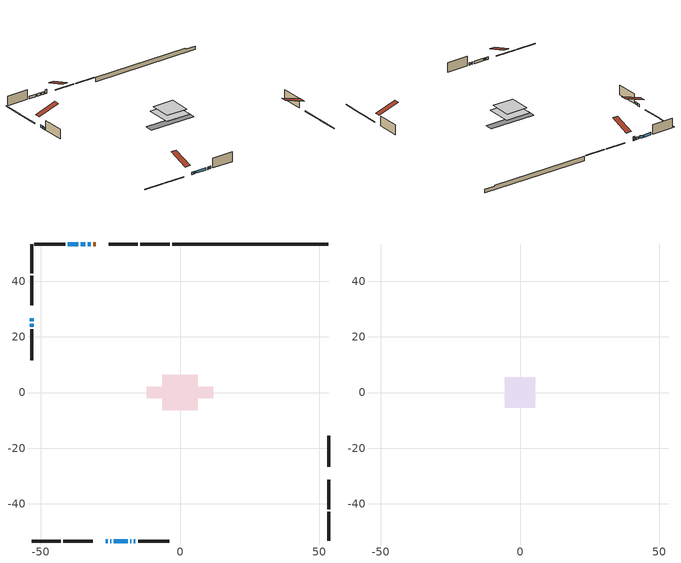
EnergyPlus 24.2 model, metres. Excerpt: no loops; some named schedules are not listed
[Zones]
conditioned space
 floor outside (Floor1 construction): -2.36,-2.36 -2.36,2.36 2.36,2.36 2.36,-2.36 z0.91
 floor adiabatic (AdiabaticFloorConstruction): -6.44,-6.44 -6.44,6.44 6.44,6.44 6.44,-6.44 z3.35
 floor foundation (Slab1 construction): -11.96,-2.06 -11.96,2.06 11.96,2.06 11.96,-2.06 z-1.22
 wall outside (RimJoist1 construction): -3.68,53.34 -14.19,53.34 / -53.34,-53.34 -42.82,-53.34 / -53.34,53.34 -53.34,42.82 / 53.34,-53.34 53.34,-42.82 z0.91:1.21
 wall outside (RimJoist2 construction): -15.12,53.34 -25.64,53.34 / -41.89,-53.34 -31.38,-53.34 / -53.34,41.89 -53.34,31.38 / 53.34,-41.89 53.34,-31.38 z0.91:1.21
 wall outside (AdiabaticWallConstruction 1): -30.31,53.34 -31.2,53.34 z0.91:2.94
 wall outside (AdiabaticWallConstruction): -32.13,53.34 -33.19,53.34 / -26.7,-53.34 -25.96,-53.34 / -25.03,-53.34 -24.76,-53.34 / -53.34,26.7 -53.34,25.58 / -34.11,53.34 -35.6,53.34 / -23.84,-53.34 -18.75,-53.34 / -53.34,24.66 -53.34,23.7 / -36.52,53.34 -40.34,53.34 / -17.83,-53.34 -17.49,-53.34 / -16.57,-53.34 -16.01,-53.34 z0.91:2.13
 wall outside (Wall1 construction): -41.27,53.34 -52.41,53.34 / -15.08,-53.34 -3.94,-53.34 / -53.34,22.78 -53.34,11.63 / 53.34,-26.7 53.34,-15.56 z0.91:5.79
 wall foundation (FoundationWall1 construction): -2.75,53.34,-1.22 -2.75,53.34,0.91 47.73,53.34,0.91 47.73,53.34,0.45 53.34,53.34,0.45 53.34,53.34,-1.22
 window (WindowConstruction 6): -32.13,53.34 -33.19,53.34 z0.91:2.13
 window (WindowConstruction 7): -26.7,-53.34 -25.96,-53.34 z0.91:2.13
 window (WindowConstruction 8): -25.03,-53.34 -24.76,-53.34 z0.91:2.13
 window (WindowConstruction 9): -53.34,26.7 -53.34,25.59 z0.91:2.13
 window (WindowConstruction): -34.11,53.34 -35.6,53.34 z0.91:2.13
 window (WindowConstruction 1): -23.84,-53.34 -18.75,-53.34 z0.91:2.13
 window (WindowConstruction 2): -53.34,24.66 -53.34,23.71 z0.91:2.13
 window (WindowConstruction 3): -36.52,53.34 -40.34,53.34 z0.91:2.13
 window (WindowConstruction 4): -17.82,-53.34 -17.49,-53.34 z0.91:2.13
 window (WindowConstruction 5): -16.56,-53.34 -16.01,-53.34 z0.91:2.13
 door (Door): -30.31,53.34 -31.2,53.34 z0.91:2.94
 ceiling adiabatic (AdiabaticFloorConstruction): 6.44,-6.44 6.44,6.44 -6.44,6.44 -6.44,-6.44 z3.35
attic - vented
 floor to conditioned space (Floor2 construction Reversed): -5.49,-5.49 -5.49,5.49 5.49,5.49 5.49,-5.49 z5.79
 roof outside (Roof1 construction): -29.39,53.34,5.79 -29.39,42.63,9.35 -26.56,42.63,9.35 -26.56,53.34,5.79; -27.63,-53.34,5.79 -27.63,-42.63,9.35 -30.45,-42.63,9.35 -30.45,-53.34,5.79; -53.34,27.63,5.79 -42.63,27.63,9.35 -42.63,30.45,9.35 -53.34,30.45,5.79; 53.34,-27.63,5.79 42.63,-27.63,9.35 42.63,-30.45,9.35 53.34,-30.45,5.79
[Building]
Building 1: Terrain=Suburbs
[Site:Location]
Toronto Intl AP_ON: Latitude {deg}=43.68; Longitude {deg}=-79.63; Time Zone {hr}=-5; Elevation {m}=173; Keep Site Location Information=Yes
[Site:GroundTemperature:Shallow]
4.59119, 2.66285, 2.50842, 3.42352, 7.09712, 10.7536, 13.9236, 15.9317, 16.1023, 14.4691, 11.3799, 7.83558
[Site:WaterMainsTemperature]
Calculation Method=Schedule; Temperature Schedule=mains temperature schedule
[Material] Roughness=Rough; Thermal Absorptance=0.9
Name | Thickness {m} | Conductivity {W/m-K} | Density {kg/m3} | Specific Heat {J/kg-K} | Solar Absorptance | Visible Absorptance
asphalt or fiberglass shingles | 0.00635 | 0.162714 | 1121.4 | 1465.45 | 0.4 | 0.4
ceiling loosefill ins | 0.169333 | 0.0480833 | 16.02 | 1046.75 | 0.7 | 0.7
ceiling stud and cavity | 0.1397 | 0.111272 | 65.682 | 1177.47 | 0.7 | 0.7
concrete 4.0 in. | 0.1016 | 1.803125 | 2242.8 | 837.4 | 0.7 | 0.7
concrete 8.0 in. | 0.2032 | 1.803125 | 2242.8 | 837.4 | 0.7 | 0.7
door material | 0.04445 | 0.053851 | 512.64 | 1214.23 | 0.7 | 0.7
exterior vertical ins | 0.0369022 | 0.029427 | 32.04 | 1214.23 | 0.7 | 0.7
floor covering | 0.0127 | 0.0433444 | 54.468 | 1339.84 | 0.6 | 0.6
floor rigid ins; rim joist rigid ins | 0.051816 | 0.029427 | 32.04 | 1214.23 | 0.7 | 0.7
floor rigid ins 1; wall rigid ins | 0.512978 | 0.029427 | 32.04 | 1214.23 | 0.7 | 0.7
floor stud and cavity | 0.1397 | 0.35706 | 92.3553 | 1139.71 | 0.7 | 0.7
floor stud and cavity 1 | 0.1397 | 1.75129 | 37.0049 | 1207.88 | 0.7 | 0.7
furniture material conditioned space 1 | 0.1524 | 0.115458 | 640.8 | 1214.23 | 0.6 | 0.6
gypsum board | 0.00254 | 0.160291 | 801 | 837.4 | 0.6 | 0.6
gypsum board 1 | 0.0127 | 0.160291 | 801 | 837.4 | 0.6 | 0.6
gypsum board 2 | 0.0127 | 0.160291 | 801 | 837.4 | 0.7 | 0.7
osb sheathing 0.75 in. | 0.01905 | 0.115458 | 512.64 | 1214.23 | 0.7 | 0.7
osb sheathing 2.0 in. | 0.0508 | 0.115458 | 512.64 | 1214.23 | 0.7 | 0.7
rim joist stud and cavity | 0.0508 | 0.0451784 | 125.044 | 1163.47 | 0.6 | 0.6
rim joist stud and cavity 1 | 0.0508 | 0.0402046 | 125.044 | 1163.47 | 0.6 | 0.6
wall stud and cavity | 0.0889 | 0.240169 | 50.32683 | 1063.81 | 0.7 | 0.7
wall stud and cavity 1 | 0.0889 | 0.380278 | 52.3479 | 1209.89 | 0.7 | 0.7
wall stud and cavity 2 | 0.0889 | 0.391764 | 83.0341 | 1211.67 | 0.7 | 0.7
wood siding | 0.00254 | 0.102417 | 544.68 | 1172.36 | 0.25 | 0.25
wood siding 1; wood siding 2; wood siding 3 | 0.0254 | 0.102417 | 544.68 | 1172.36 | 0.7 | 0.7
[WindowMaterial:SimpleGlazingSystem]
Name | U-Factor {W/m2-K} | Solar Heat Gain Coefficient
WindowMaterial | 2.46766 | 0.48
WindowMaterial 1 | 2.21896 | 0.58
WindowMaterial 2 | 2.41145 | 0.51
WindowMaterial 3 | 2.095182 | 0.62
WindowMaterial 4 | 2.68683 | 0.39
WindowMaterial 5 | 2.535227 | 0.45
WindowMaterial 6 | 6.64383 | 0.77
WindowMaterial 7 | 2.71749 | 0.36
[Construction]
AdiabaticFloorConstruction: floor stud and cavity 1, floor rigid ins 1, osb sheathing 0.75 in., floor covering
AdiabaticWallConstruction: wood siding 2, wall rigid ins, wall stud and cavity 1, gypsum board 1
AdiabaticWallConstruction 1: wood siding 3, wall rigid ins, wall stud and cavity 1, gypsum board 1
Door: door material
Floor1 construction: floor stud and cavity, floor rigid ins, osb sheathing 0.75 in., floor covering
Floor2 construction Reversed: gypsum board 1, ceiling stud and cavity, ceiling loosefill ins
FoundationWall1 construction: concrete 8.0 in., gypsum board 2
furniture construction conditioned space 1: furniture material conditioned space 1
PartitionWallConstruction: gypsum board 1, wall stud and cavity 2, gypsum board 1
RimJoist1 construction: wood siding 1, osb sheathing 2.0 in., rim joist stud and cavity
RimJoist2 construction: wood siding 1, rim joist rigid ins, osb sheathing 2.0 in., rim joist stud and cavity 1
Roof1 construction: asphalt or fiberglass shingles
Slab1 construction: concrete 4.0 in.
Wall1 construction: wood siding, wall stud and cavity, gypsum board
WindowConstruction; WindowConstruction 7: WindowMaterial
WindowConstruction 1: WindowMaterial 1
WindowConstruction 2: WindowMaterial 2
WindowConstruction 3: WindowMaterial 3
WindowConstruction 4: WindowMaterial 4
WindowConstruction 5; WindowConstruction 9: WindowMaterial 5
WindowConstruction 6: WindowMaterial 6
WindowConstruction 8: WindowMaterial 7
[Zone] Multiplier=1; Part of Total Floor Area=Yes
Name | Volume {m3}
attic - vented | 69.9499
conditioned space | 663.2
[Space]
Name | Zone | Volume {m3}
attic - vented 1 | attic - vented | 69.9499
conditioned space 1 | conditioned space | 663.2
[ZoneInfiltration:EffectiveLeakageArea]
infil attic - vented 1: Zone or Space=attic - vented 1; Schedule=Always On Discrete; Effective Air Leakage Area {cm2}=4997.38; Stack Coefficient=0.000248109; Wind Coefficient=1.06424e-05
[ZoneMixing]
whole house fan mix: Zone or Space=attic - vented; Schedule=Always On Continuous; Design Flow Rate Calculation Method=Flow/Zone; Design Flow Rate {m3/s}=0; Source Zone or Space=conditioned space
[SurfaceProperty:ExposedFoundationPerimeter]
Slab1: Exposed Perimeter Calculation Method=TotalExposedPerimeter; Total Exposed Perimeter {m}=56.084
[InternalMass] Zone or ZoneList=conditioned space; Space or SpaceList=conditioned space 1
Name | Construction | Surface Area {m2}
furniture mass conditioned space 1 | furniture construction conditioned space 1 | 114.752
partition wall mass | PartitionWallConstruction | 286.881
[Lights]
interior lighting: Zone or ZoneList or Space or SpaceList=conditioned space 1; Schedule=interior lighting schedule; Design Level Calculation Method=LightingLevel; Lighting Level {W}=343.2; Return Air Fraction=0; Fraction Radiant=0.6; Fraction Visible=0.2; Fraction Replaceable=1
[People]
occupants: Zone or ZoneList or Space or SpaceList=conditioned space 1; Number of People Schedule=occupants schedule; Number of People Calculation Method=People; Number of People=3; Fraction Radiant=0.314171; Sensible Heat Fraction=0.56303; Activity Level Schedule=occupants activity schedule; Carbon Dioxide Generation Rate {m3/s-W}=0; Enable ASHRAE 55 Comfort Warnings=No; Mean Radiant Temperature Calculation Type=EnclosureAveraged
[ElectricEquipment] Zone or ZoneList or Space or SpaceList=conditioned space 1; Design Level Calculation Method=EquipmentLevel
Name | Schedule | Design Level {W} | Fraction Latent | Fraction Radiant | Fraction Lost
clothes dryer | clothes dryer schedule | 140.772 | 0.015 | 0.081 | 0.85
clothes washer | clothes washer schedule | 32.1985 | 0.03 | 0.162 | 0.7
cooking range | cooking range schedule | 215.147 | 0.08 | 0.432 | 0.2
dishwasher | dishwasher schedule | 66.8632 | 0.3 | 0.18 | 0.4
fridge | fridge schedule | 72.9452 | 0 | 0.6 | 0
mech vent bath fan 0 | mech vent bath fan 0 schedule | 50.2 | 0 | 0 | 1
mech vent bath fan 1 | mech vent bath fan 1 schedule | 50.2 | 0 | 0 | 1
mech vent house fan | mech vent house fan schedule | 0 | 0 | 0 | 1
mech vent house fan cfis | mech vent house fan cfis schedule | 0 | 0 | 0 | 0
mech vent range fan 0 | mech vent range fan 0 schedule | 57 | 0 | 0 | 1
misc plug loads | misc plug loads schedule | 494.7 | 0.045 | 0.513 | 0.1
whole house fan | Always On Discrete | 0 | 0 | 0 | 1
[OtherEquipment] Zone or ZoneList or Space or SpaceList=conditioned space 1; Design Level Calculation Method=EquipmentLevel
Name | Fuel Type | Schedule | Design Level {W} | Fraction Latent | Fraction Radiant | Fraction Lost
clothes dryer 1 | Electricity | clothes dryer schedule | 0 | 0.015 | 0.081 | 0.85
cooking range 1 | Electricity | cooking range schedule | 0 | 0.08 | 0.432 | 0.2
general water use latent | None | general water use schedule | 62.594 | 1 | 0 | 0
general water use sensible | None | general water use schedule | -61.6891 | 0 | 0.6 | 0
mech vent house fan latent load | None | Always On Discrete | 0 | 1 | 0 | 0
mech vent house fan sensible load | None | Always On Discrete | 0 | 0 | 0 | 0
water heater energy adjustment1 | NaturalGas | Always On Discrete | 0.01 | 0 | 0 | 1
[ZoneInfiltration:DesignFlowRate] Zone or ZoneList or Space or SpaceList=conditioned space 1; Schedule=Always On Discrete; Design Flow Rate Calculation Method=Flow/Zone; Design Flow Rate {m3/s}=0
infil flow; natural vent flow; whole house fan flow
[AvailabilityManager:Scheduled]
central ac and furnace airloop Availability Manager: Schedule=Always On Discrete
[Foundation:Kiva]
Foundation Kiva 1: Initial Indoor Air Temperature {C}=18; Wall Height Above Grade {m}=0.910011; Wall Depth Below Slab {m}=0.2032; Custom Block Material Name 1=exterior vertical ins; Custom Block Depth 1 {m}=2.13; Custom Block X Position 1 {m}=0.2159; Custom Block Z Position 1 {m}=0
[Foundation:Kiva:Settings]
Soil Conductivity {W/m-K}=0.849921; Soil Density {kg/m3}=1842.3; Soil Specific Heat {J/kg-K}=418.7; Ground Solar Absorptivity=0.9; Ground Thermal Absorptivity=0.9; Ground Surface Roughness {m}=0.03; Far-Field Width {m}=40; Deep-Ground Boundary Condition=ZeroFlux; Deep-Ground Depth {m}=40; Minimum Cell Dimension {m}=0.2; Maximum Cell Growth Coefficient=3; Simulation Timestep=Timestep
[Exterior:Lights]
exterior lighting: Schedule=exterior lighting schedule; Design Level {W}=75.6
[EnergyManagementSystem:GlobalVariable]
central_ac_and_furnace_airloop_Fan_RTF
infil_program_Qfan
infil_program_Qinf
natural_vent_program_Qnv
natural_vent_program_Qwhf
[EnergyManagementSystem:Sensor]
Name | Output:Variable or Output:Meter Index Key | Output:Variable or Output:Meter
airflow_gain | infil flow | Infiltration Sensible Heat Gain Energy
airflow_gain_1 | natural vent flow | Infiltration Sensible Heat Gain Energy
airflow_gain_2 | whole house fan flow | Infiltration Sensible Heat Gain Energy
airflow_loss | infil flow | Infiltration Sensible Heat Loss Energy
airflow_loss_1 | natural vent flow | Infiltration Sensible Heat Loss Energy
airflow_loss_2 | whole house fan flow | Infiltration Sensible Heat Loss Energy
clg_load_cond |  | Cooling:EnergyTransfer:Zone:CONDITIONED SPACE
clg_sp_s; clg_sp_s_1 | cooling setpoint | Schedule Value
clothes_dryer_exhaust_0_sch_s | clothes dryer exhaust 0 schedule | Schedule Value
cool_season | cooling season schedule | Schedule Value
htg_load_cond |  | Heating:EnergyTransfer:Zone:CONDITIONED SPACE
htg_sp_s; htg_sp_s_1 | heating setpoint | Schedule Value
ig_ee_conv | clothes dryer | Electric Equipment Convective Heating Energy
ig_ee_conv_2 | cooking range | Electric Equipment Convective Heating Energy
ig_ee_conv_4 | fridge | Electric Equipment Convective Heating Energy
ig_ee_conv_5 | misc plug loads | Electric Equipment Convective Heating Energy
ig_ee_conv_6 | whole house fan | Electric Equipment Convective Heating Energy
ig_ee_rad | clothes dryer | Electric Equipment Radiant Heating Energy
ig_ee_rad_2 | cooking range | Electric Equipment Radiant Heating Energy
ig_ee_rad_4 | fridge | Electric Equipment Radiant Heating Energy
ig_ee_rad_5 | misc plug loads | Electric Equipment Radiant Heating Energy
ig_ee_rad_6 | whole house fan | Electric Equipment Radiant Heating Energy
ig_lgt_conv | interior lighting | Lights Convective Heating Energy
ig_lgt_rad | interior lighting | Lights Radiant Heating Energy
ig_lgt_vis | interior lighting | Lights Visible Radiation Heating Energy
ig_oe_conv | clothes dryer 1 | Other Equipment Convective Heating Energy
ig_oe_conv_1 | cooking range 1 | Other Equipment Convective Heating Energy
ig_oe_conv_2 | general water use latent | Other Equipment Convective Heating Energy
ig_oe_conv_3 | general water use sensible | Other Equipment Convective Heating Energy
ig_oe_conv_4 | water heater energy adjustment1 | Other Equipment Convective Heating Energy
ig_oe_rad | clothes dryer 1 | Other Equipment Radiant Heating Energy
ig_oe_rad_1 | cooking range 1 | Other Equipment Radiant Heating Energy
ig_oe_rad_2 | general water use latent | Other Equipment Radiant Heating Energy
ig_oe_rad_3 | general water use sensible | Other Equipment Radiant Heating Energy
ig_oe_rad_4 | water heater energy adjustment1 | Other Equipment Radiant Heating Energy
ig_ppl_conv | occupants | People Convective Heating Energy
ig_ppl_rad | occupants | People Radiant Heating Energy
im_conv | furniture mass conditioned space 1 | Surface Inside Face Convection Heat Gain Energy
im_conv_1 | partition wall mass | Surface Inside Face Convection Heat Gain Energy
im_ig | furniture mass conditioned space 1 | Surface Inside Face Internal Gains Radiation Heat Gain Energy
im_ig_1 | partition wall mass | Surface Inside Face Internal Gains Radiation Heat Gain Energy
im_lgt | furniture mass conditioned space 1 | Surface Inside Face Lights Radiation Heat Gain Energy
im_lgt_1 | partition wall mass | Surface Inside Face Lights Radiation Heat Gain Energy
im_sol | furniture mass conditioned space 1 | Surface Inside Face Solar Radiation Heat Gain Energy
im_sol_1 | partition wall mass | Surface Inside Face Solar Radiation Heat Gain Energy
im_surf | furniture mass conditioned space 1 | Surface Inside Face Net Surface Thermal Radiation Heat Gain Energy
im_surf_1 | partition wall mass | Surface Inside Face Net Surface Thermal Radiation Heat Gain Energy
mech_vent_bath_fan_0_sch_s | mech vent bath fan 0 schedule | Schedule Value
mech_vent_bath_fan_1_sch_s | mech vent bath fan 1 schedule | Schedule Value
mech_vent_range_fan_0_sch_s | mech vent range fan 0 schedule | Schedule Value
mv_conv | mech vent bath fan 0 | Electric Equipment Convective Heating Energy
mv_conv_1 | mech vent bath fan 1 | Electric Equipment Convective Heating Energy
mv_conv_2 | mech vent house fan | Electric Equipment Convective Heating Energy
mv_conv_3 | mech vent house fan cfis | Electric Equipment Convective Heating Energy
mv_conv_4 | mech vent range fan 0 | Electric Equipment Convective Heating Energy
mv_conv_5 | mech vent house fan latent load | Other Equipment Convective Heating Energy
mv_conv_6 | mech vent house fan sensible load | Other Equipment Convective Heating Energy
mv_rad | mech vent bath fan 0 | Electric Equipment Radiant Heating Energy
mv_rad_1 | mech vent bath fan 1 | Electric Equipment Radiant Heating Energy
mv_rad_2 | mech vent house fan | Electric Equipment Radiant Heating Energy
mv_rad_3 | mech vent house fan cfis | Electric Equipment Radiant Heating Energy
mv_rad_4 | mech vent range fan 0 | Electric Equipment Radiant Heating Energy
mv_rad_5 | mech vent house fan latent load | Other Equipment Radiant Heating Energy
mv_rad_6 | mech vent house fan sensible load | Other Equipment Radiant Heating Energy
natural_vent_s | natural vent schedule | Schedule Value
out_pb_s |  | Site Outdoor Air Barometric Pressure
out_wt_s |  | Site Outdoor Air Humidity Ratio
site_vw_s |  | Site Wind Speed
ss_back_out | Window1 | Surface Window Shortwave from Zone Back Out Window Heat Transfer Rate
ss_back_out_1 | Window10 | Surface Window Shortwave from Zone Back Out Window Heat Transfer Rate
ss_back_out_2 | Window11 | Surface Window Shortwave from Zone Back Out Window Heat Transfer Rate
ss_back_out_3 | Window12 | Surface Window Shortwave from Zone Back Out Window Heat Transfer Rate
ss_back_out_4 | Window2 | Surface Window Shortwave from Zone Back Out Window Heat Transfer Rate
ss_back_out_5 | Window4 | Surface Window Shortwave from Zone Back Out Window Heat Transfer Rate
ss_back_out_6 | Window6 | Surface Window Shortwave from Zone Back Out Window Heat Transfer Rate
ss_back_out_7 | Window7 | Surface Window Shortwave from Zone Back Out Window Heat Transfer Rate
ss_back_out_8 | Window8 | Surface Window Shortwave from Zone Back Out Window Heat Transfer Rate
ss_back_out_9 | Window9 | Surface Window Shortwave from Zone Back Out Window Heat Transfer Rate
ss_conv | Door1 | Surface Inside Face Convection Heat Gain Energy
ss_conv_1 | Window1 | Surface Inside Face Convection Heat Gain Energy
ss_conv_10 | Window9 | Surface Inside Face Convection Heat Gain Energy
ss_conv_2 | Window10 | Surface Inside Face Convection Heat Gain Energy
ss_conv_3 | Window11 | Surface Inside Face Convection Heat Gain Energy
ss_conv_4 | Window12 | Surface Inside Face Convection Heat Gain Energy
ss_conv_5 | Window2 | Surface Inside Face Convection Heat Gain Energy
ss_conv_6 | Window4 | Surface Inside Face Convection Heat Gain Energy
ss_conv_7 | Window6 | Surface Inside Face Convection Heat Gain Energy
ss_conv_8 | Window7 | Surface Inside Face Convection Heat Gain Energy
ss_conv_9 | Window8 | Surface Inside Face Convection Heat Gain Energy
ss_ig | Door1 | Surface Inside Face Internal Gains Radiation Heat Gain Energy
ss_ig_1 | Window1 | Surface Inside Face Internal Gains Radiation Heat Gain Energy
ss_ig_10 | Window9 | Surface Inside Face Internal Gains Radiation Heat Gain Energy
ss_ig_2 | Window10 | Surface Inside Face Internal Gains Radiation Heat Gain Energy
ss_ig_3 | Window11 | Surface Inside Face Internal Gains Radiation Heat Gain Energy
ss_ig_4 | Window12 | Surface Inside Face Internal Gains Radiation Heat Gain Energy
ss_ig_5 | Window2 | Surface Inside Face Internal Gains Radiation Heat Gain Energy
ss_ig_6 | Window4 | Surface Inside Face Internal Gains Radiation Heat Gain Energy
ss_ig_7 | Window6 | Surface Inside Face Internal Gains Radiation Heat Gain Energy
ss_ig_8 | Window7 | Surface Inside Face Internal Gains Radiation Heat Gain Energy
ss_ig_9 | Window8 | Surface Inside Face Internal Gains Radiation Heat Gain Energy
ss_lgt | Door1 | Surface Inside Face Lights Radiation Heat Gain Energy
ss_sol | Door1 | Surface Inside Face Solar Radiation Heat Gain Energy
ss_surf | Door1 | Surface Inside Face Net Surface Thermal Radiation Heat Gain Energy
ss_surf_1 | Window1 | Surface Inside Face Net Surface Thermal Radiation Heat Gain Energy
ss_surf_10 | Window9 | Surface Inside Face Net Surface Thermal Radiation Heat Gain Energy
ss_surf_2 | Window10 | Surface Inside Face Net Surface Thermal Radiation Heat Gain Energy
ss_surf_3 | Window11 | Surface Inside Face Net Surface Thermal Radiation Heat Gain Energy
ss_surf_4 | Window12 | Surface Inside Face Net Surface Thermal Radiation Heat Gain Energy
ss_surf_5 | Window2 | Surface Inside Face Net Surface Thermal Radiation Heat Gain Energy
ss_surf_6 | Window4 | Surface Inside Face Net Surface Thermal Radiation Heat Gain Energy
ss_surf_7 | Window6 | Surface Inside Face Net Surface Thermal Radiation Heat Gain Energy
ss_surf_8 | Window7 | Surface Inside Face Net Surface Thermal Radiation Heat Gain Energy
ss_surf_9 | Window8 | Surface Inside Face Net Surface Thermal Radiation Heat Gain Energy
ss_trans_in | Window1 | Surface Window Transmitted Solar Radiation Rate
ss_trans_in_1 | Window10 | Surface Window Transmitted Solar Radiation Rate
ss_trans_in_2 | Window11 | Surface Window Transmitted Solar Radiation Rate
ss_trans_in_3 | Window12 | Surface Window Transmitted Solar Radiation Rate
ss_trans_in_4 | Window2 | Surface Window Transmitted Solar Radiation Rate
ss_trans_in_5 | Window4 | Surface Window Transmitted Solar Radiation Rate
ss_trans_in_6 | Window6 | Surface Window Transmitted Solar Radiation Rate
ss_trans_in_7 | Window7 | Surface Window Transmitted Solar Radiation Rate
ss_trans_in_8 | Window8 | Surface Window Transmitted Solar Radiation Rate
ss_trans_in_9 | Window9 | Surface Window Transmitted Solar Radiation Rate
ss_trans_out | Window1 | Surface Inside Face Initial Transmitted Diffuse Transmitted Out Window Solar Radiation Rate
ss_trans_out_1 | Window10 | Surface Inside Face Initial Transmitted Diffuse Transmitted Out Window Solar Radiation Rate
ss_trans_out_2 | Window11 | Surface Inside Face Initial Transmitted Diffuse Transmitted Out Window Solar Radiation Rate
ss_trans_out_3 | Window12 | Surface Inside Face Initial Transmitted Diffuse Transmitted Out Window Solar Radiation Rate
ss_trans_out_4 | Window2 | Surface Inside Face Initial Transmitted Diffuse Transmitted Out Window Solar Radiation Rate
ss_trans_out_5 | Window4 | Surface Inside Face Initial Transmitted Diffuse Transmitted Out Window Solar Radiation Rate
ss_trans_out_6 | Window6 | Surface Inside Face Initial Transmitted Diffuse Transmitted Out Window Solar Radiation Rate
ss_trans_out_7 | Window7 | Surface Inside Face Initial Transmitted Diffuse Transmitted Out Window Solar Radiation Rate
ss_trans_out_8 | Window8 | Surface Inside Face Initial Transmitted Diffuse Transmitted Out Window Solar Radiation Rate
ss_trans_out_9 | Window9 | Surface Inside Face Initial Transmitted Diffuse Transmitted Out Window Solar Radiation Rate
s_conv | Floor1 | Surface Inside Face Convection Heat Gain Energy
s_conv_1 | Floor2 | Surface Inside Face Convection Heat Gain Energy
s_conv_10 | RimJoist2:180 | Surface Inside Face Convection Heat Gain Energy
s_conv_11 | RimJoist2:270 | Surface Inside Face Convection Heat Gain Energy
s_conv_12 | RimJoist2:90 | Surface Inside Face Convection Heat Gain Energy
s_conv_13 | Slab1 | Surface Inside Face Convection Heat Gain Energy
s_conv_14 | Wall1:0 | Surface Inside Face Convection Heat Gain Energy
s_conv_15 | Wall1:180 | Surface Inside Face Convection Heat Gain Energy
s_conv_16 | Wall1:270 | Surface Inside Face Convection Heat Gain Energy
s_conv_17 | Wall1:90 | Surface Inside Face Convection Heat Gain Energy
s_conv_2 | FoundationWall1 | Surface Inside Face Convection Heat Gain Energy
s_conv_3 | inferred conditioned ceiling | Surface Inside Face Convection Heat Gain Energy
s_conv_4 | inferred conditioned floor | Surface Inside Face Convection Heat Gain Energy
s_conv_5 | RimJoist1:0 | Surface Inside Face Convection Heat Gain Energy
s_conv_6 | RimJoist1:180 | Surface Inside Face Convection Heat Gain Energy
s_conv_7 | RimJoist1:270 | Surface Inside Face Convection Heat Gain Energy
s_conv_8 | RimJoist1:90 | Surface Inside Face Convection Heat Gain Energy
s_conv_9 | RimJoist2:0 | Surface Inside Face Convection Heat Gain Energy
s_ig | Floor1 | Surface Inside Face Internal Gains Radiation Heat Gain Energy
s_ig_1 | Floor2 | Surface Inside Face Internal Gains Radiation Heat Gain Energy
s_ig_10 | RimJoist2:180 | Surface Inside Face Internal Gains Radiation Heat Gain Energy
s_ig_11 | RimJoist2:270 | Surface Inside Face Internal Gains Radiation Heat Gain Energy
s_ig_12 | RimJoist2:90 | Surface Inside Face Internal Gains Radiation Heat Gain Energy
s_ig_13 | Slab1 | Surface Inside Face Internal Gains Radiation Heat Gain Energy
s_ig_14 | Wall1:0 | Surface Inside Face Internal Gains Radiation Heat Gain Energy
s_ig_15 | Wall1:180 | Surface Inside Face Internal Gains Radiation Heat Gain Energy
s_ig_16 | Wall1:270 | Surface Inside Face Internal Gains Radiation Heat Gain Energy
s_ig_17 | Wall1:90 | Surface Inside Face Internal Gains Radiation Heat Gain Energy
s_ig_2 | FoundationWall1 | Surface Inside Face Internal Gains Radiation Heat Gain Energy
s_ig_3 | inferred conditioned ceiling | Surface Inside Face Internal Gains Radiation Heat Gain Energy
s_ig_4 | inferred conditioned floor | Surface Inside Face Internal Gains Radiation Heat Gain Energy
s_ig_5 | RimJoist1:0 | Surface Inside Face Internal Gains Radiation Heat Gain Energy
s_ig_6 | RimJoist1:180 | Surface Inside Face Internal Gains Radiation Heat Gain Energy
s_ig_7 | RimJoist1:270 | Surface Inside Face Internal Gains Radiation Heat Gain Energy
s_ig_8 | RimJoist1:90 | Surface Inside Face Internal Gains Radiation Heat Gain Energy
s_ig_9 | RimJoist2:0 | Surface Inside Face Internal Gains Radiation Heat Gain Energy
s_lgt | Floor1 | Surface Inside Face Lights Radiation Heat Gain Energy
s_lgt_1 | Floor2 | Surface Inside Face Lights Radiation Heat Gain Energy
